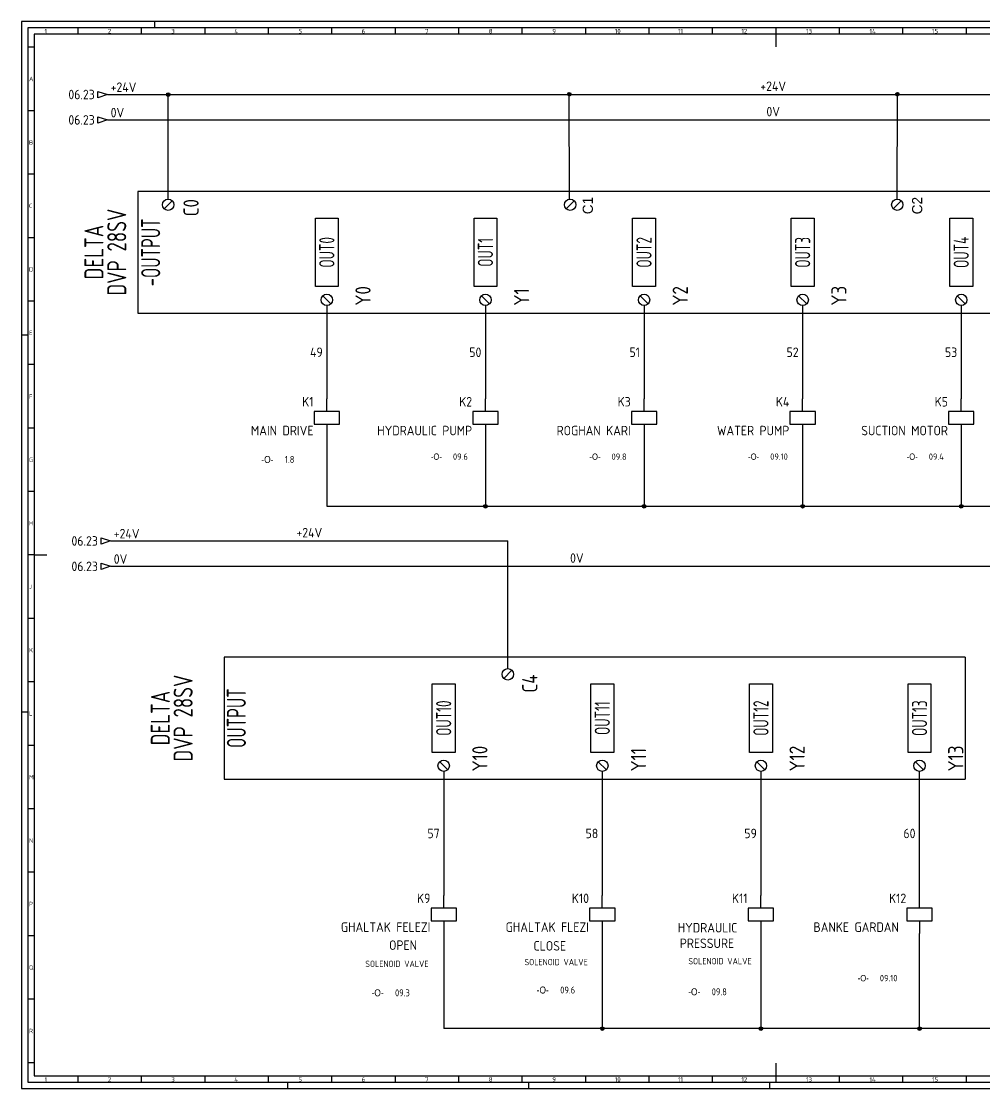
# Model space of a CAD drawing. Header units: millimetres. Extents: x 0 to 1189, y 5 to 846.
# Drawn here: x 0 to 759, y 5 to 846 of the extents above; entities that cross this region are included whole.
import ezdxf
from ezdxf.enums import TextEntityAlignment as Align

# ---------------------------------------------------------------- set-up
doc = ezdxf.new("R2010")
doc.units = ezdxf.units.MM
doc.header["$LTSCALE"] = 12
for name, color, linetype in [('035', 5, 'Continuous'), ('07', 7, 'Continuous'), ('DESC', 1, 'Continuous'), ('MISC', 2, 'Continuous'), ('RED_2.5mm^2', 1, 'Continuous'), ('SYMS', 7, 'Continuous'), ('TAGS', 51, 'Continuous'), ('TERMS', 4, 'Continuous'), ('WIRENO', 70, 'Continuous'), ('WIREREF_DEST', 61, 'Continuous'), ('XREF', 7, 'Continuous')]:
    doc.layers.add(name, color=color, linetype=linetype)
doc.styles.add('ISO Proportional', font='isocp.shx')
doc.styles.add('WD_IEC', font='ISOCP2.shx', dxfattribs={"width": 0.9, "height": 4})

# ---------------------------------------------------------------- blocks, each defined once
blk = doc.blocks.new('IEC_border_a0')
at = {"layer": '035', "color": 0}
for p, q in [((0, 841), (0, 0)), ((1189, 841), (0, 841)), ((44.5, 836), (44.5, 831)), ((94.5, 836), (94.5, 831)), ((105, 841), (105, 836)), ((144.5, 836), (144.5, 831)), ((194.5, 836), (194.5, 831)), ((244.5, 836), (244.5, 831)), ((294.5, 836), (294.5, 831)), ((344.5, 836), (344.5, 831)), ((394.5, 836), (394.5, 831)), ((444.5, 836), (444.5, 831)), ((494.5, 836), (494.5, 831)), ((544.5, 836), (544.5, 831)), ((594.5, 836), (594.5, 831)), ((644.5, 836), (644.5, 831)), ((694.5, 836), (694.5, 831)), ((744.5, 836), (744.5, 831)), ((9.98, 820.54), (5, 820.54)), ((9.98, 770.54), (5, 770.54)), ((9.98, 720.54), (5, 720.54)), ((9.98, 670.54), (5, 670.54)), ((9.98, 620.54), (5, 620.54)), ((0, 594), (5, 594)), ((10, 570.5), (5.02, 570.5)), ((10, 520.5), (5, 520.5)), ((10, 470.5), (5.02, 470.5)), ((10, 420.5), (5.02, 420.5)), ((10, 370.5), (5.02, 370.5)), ((10, 320.5), (5.02, 320.5)), ((0, 297), (5, 297)), ((10.02, 270.46), (5.03, 270.46)), ((10.02, 220.46), (5.03, 220.46)), ((10.02, 170.46), (5.03, 170.46)), ((10.02, 120.46), (5.03, 120.46)), ((10.02, 70.46), (5.03, 70.46)), ((10.03, 20.42), (5.05, 20.42)), ((44.5, 10), (44.5, 5)), ((94.5, 10), (94.5, 5)), ((144.5, 10), (144.5, 5)), ((194.5, 10), (194.5, 5)), ((244.5, 10), (244.5, 5)), ((294.5, 10), (294.5, 5)), ((344.5, 10), (344.5, 5)), ((394.5, 10), (394.5, 5)), ((444.5, 10), (444.5, 5)), ((494.5, 10), (494.5, 5)), ((544.5, 10), (544.5, 5)), ((594.5, 10), (594.5, 5)), ((644.5, 10), (644.5, 5)), ((694.5, 10), (694.5, 5)), ((744.5, 10), (744.5, 5)), ((744.5, 10), (744.5, 5)), ((0, 0), (1189, 0)), ((210, 0), (210, 5)), ((400, 0), (400, 5)), ((590, 0), (590, 5))]:
    blk.add_line(p, q, dxfattribs=at)
blk.add_lwpolyline([(10, 10), (1179, 10), (1179, 831), (10, 831)], close=True, dxfattribs=at)
at = {"layer": '07', "color": 0}
for p, q in [((594.5, 831), (594.5, 821)), ((10, 420.5), (20, 420.5)), ((594.5, 20), (594.5, 10))]:
    blk.add_line(p, q, dxfattribs=at)
blk.add_lwpolyline([(5, 5), (1184, 5), (1184, 836), (5, 836)], close=True, dxfattribs=at)
at = {"layer": '035', "color": 0, "style": 'ISO Proportional'}
for s, p in [('1', (18.31, 831.5)), ('2', (68.23, 831.5)), ('3', (118.18, 831.5)), ('4', (167.88, 831.5)), ('5', (218.34, 831.5)), ('6', (268.19, 831.5)), ('7', (318.17, 831.5)), ('8', (368.42, 831.5)), ('9', (418.46, 831.5)), ('10', (467.72, 831.5)), ('11', (517.49, 831.5)), ('12', (567.49, 831.5)), ('13', (618.42, 831.5)), ('14', (668.46, 831.5)), ('15', (717.72, 831.5)), ('A', (6, 793.79)), ('B', (6, 743.79)), ('C', (6, 693.79)), ('D', (6, 643.79)), ('E', (6.02, 593.75)), ('F', (6.02, 543.75)), ('G', (6.02, 493.75)), ('H', (6.02, 443.75)), ('J', (6.02, 393.75)), ('K', (6.02, 343.75)), ('L', (6.03, 293.72)), ('M', (6.03, 243.72)), ('N', (6.03, 193.72)), ('P', (6.03, 143.72)), ('Q', (6.03, 93.72)), ('R', (6.05, 43.68)), ('1', (18.31, 5.5)), ('2', (68.23, 5.5)), ('3', (118.18, 5.5)), ('4', (167.88, 5.5)), ('5', (218.34, 5.5)), ('6', (268.19, 5.5)), ('7', (318.17, 5.5)), ('8', (368.42, 5.5)), ('9', (418.46, 5.5)), ('10', (467.72, 5.5)), ('11', (517.49, 5.5)), ('12', (567.49, 5.5)), ('13', (618.42, 5.5)), ('14', (668.46, 5.5)), ('15', (717.72, 5.5))]:
    blk.add_text(s, height=3.5, dxfattribs=at).set_placement(p)
blk = doc.blocks.new('HA1D3')
blk.add_lwpolyline([(0, 0), (-3.75, -1.25), (-3.75, 1.25)], close=True)
at = {"style": 'WD_IEC'}
blk.add_attdef('XREF', text='', height=2.5, dxfattribs=at).set_placement((-5, 0), align=Align.MIDDLE_RIGHT)
at = {"style": 'WD_IEC', "flags": 1}
blk.add_attdef('SIGCODE', text='', height=1, dxfattribs=at).set_placement((-2.5, 1.8), align=Align.RIGHT)
at = {"style": 'WD_IEC'}
for tag, p, height, flags in [('X1TERM01', (0, 0), 0.32, 1), ('WIRENO', (1.25, 1), 2.5, 8)]:
    blk.add_attdef(tag, p, '', height=height, dxfattribs=dict(at, flags=flags))
blk.add_attdef('DESC1', text='', height=2.5, dxfattribs=at).set_placement((1.25, -1), align=Align.TOP_LEFT)
blk = doc.blocks.new('WD_WNH')
at = {"linetype": 'Continuous', "style": 'WD_IEC', "width": 0.8}
blk.add_attdef('WIRENO', text='', height=2.5, dxfattribs=at).set_placement((0, 0.75), align=Align.CENTER)
at = {"style": 'WD_IEC', "flags": 1}
for tag, p in [('W08USER', (0, 0.375)), ('W04USER', (0, 0.875)), ('W05USER', (0, 0.75)), ('W09USER', (0, 0.25)), ('W03USER', (0, 1)), ('W06USER', (0, 0.625)), ('W07USER', (0, 0.5)), ('W02USER', (0, 1.125)), ('W01USER', (0, 1.25)), ('W10USER', (0, 0.125))]:
    blk.add_attdef(tag, text='', height=0.08, dxfattribs=at).set_placement(p, align=Align.CENTER)
blk = doc.blocks.new('PLCIO_158D')
blk.add_line((1036, 48), (1036, -48))
at = {"layer": 'SYMS'}
for p, q in [((-23.85, 48), (-23.85, -48)), ((1036, 48), (-23.85, 48)), ((-3.18, 34.32), (3.18, 40.68)), ((313.6, 34.32), (319.97, 40.68)), ((571.39, 34.32), (577.75, 40.68)), ((818.55, 34.32), (824.91, 40.68)), ((116, -27), (116, 27)), ((116, 27), (134, 27)), ((134, 27), (134, -27)), ((241, -27), (241, 27)), ((241, 27), (259, 27)), ((259, 27), (259, -27)), ((366, -27), (366, 27)), ((366, 27), (384, 27)), ((384, 27), (384, -27)), ((491, -27), (491, 27)), ((491, 27), (509, 27)), ((509, 27), (509, -27)), ((616, -27), (616, 27)), ((616, 27), (634, 27)), ((634, 27), (634, -27)), ((741, -27), (741, 27)), ((741, 27), (759, 27)), ((759, 27), (759, -27)), ((866, -27), (866, 27)), ((866, 27), (884, 27)), ((884, 27), (884, -27)), ((991, -27), (991, 27)), ((991, 27), (1009, 27)), ((1009, 27), (1009, -27)), ((134, -27), (116, -27)), ((259, -27), (241, -27)), ((384, -27), (366, -27)), ((509, -27), (491, -27)), ((634, -27), (616, -27)), ((759, -27), (741, -27)), ((884, -27), (866, -27)), ((1009, -27), (991, -27)), ((121.82, -34.32), (128.18, -40.68)), ((246.82, -34.32), (253.18, -40.68)), ((371.82, -34.32), (378.18, -40.68)), ((496.82, -34.32), (503.18, -40.68)), ((621.82, -34.32), (628.18, -40.68)), ((746.82, -34.32), (753.18, -40.68)), ((871.82, -34.32), (878.18, -40.68)), ((996.82, -34.32), (1003.18, -40.68)), ((-23.85, -48), (1036, -48))]:
    blk.add_line(p, q, dxfattribs=at)
for centre in [(0, 37.5), (316.79, 37.5), (574.57, 37.5), (821.73, 37.5), (125, -37.5), (250, -37.5), (375, -37.5), (500, -37.5), (625, -37.5), (750, -37.5), (875, -37.5), (1000, -37.5)]:
    blk.add_circle(centre, 4.5, dxfattribs=at)
at = {"char_height": 8, "attachment_point": 1, "rotation": 90}
for s, insert in [('C1', (326.68, 30.02)), ('C2', (586.24, 29.95)), ('C3', (832.83, 30.35))]:
    blk.add_mtext_dynamic_manual_height_columns(s, width=13.1778, gutter_width=35, heights=[0], dxfattribs=dict(at, insert=insert))
at = {"layer": 'SYMS', "style": 'WD_IEC', "width": 0.9}
for tag, p in [('TERMDESC01', (6, 60)), ('TERM02', (147.5, -42)), ('TERM03', (272.5, -42)), ('TERM04', (397.5, -42)), ('TERM05', (522.5, -42)), ('TERM06', (647.5, -42)), ('TERM07', (772.5, -42)), ('TERM08', (897.5, -42)), ('TERM09', (1022.5, -42))]:
    blk.add_attdef(tag, text='', height=12, rotation=90, dxfattribs=at).set_placement(p, align=Align.TOP_LEFT)
for tag, p in [('DESCA02', (116, 66)), ('DESCB02', (134, 66)), ('DESCC02', (152, 66)), ('DESCD02', (170, 66)), ('DESCE02', (188, 66)), ('DESCA03', (241, 66)), ('DESCB03', (259, 66)), ('DESCC03', (277, 66)), ('DESCD03', (295, 66)), ('DESCE03', (313, 66)), ('DESCA04', (366, 66)), ('DESCB04', (384, 66)), ('DESCC04', (402, 66)), ('DESCD04', (420, 66)), ('DESCE04', (438, 66)), ('DESCA05', (491, 66)), ('DESCB05', (509, 66)), ('DESCC05', (527, 66)), ('DESCD05', (545, 66)), ('DESCE05', (563, 66)), ('DESCA06', (616, 66)), ('DESCB06', (634, 66)), ('DESCC06', (652, 66)), ('DESCD06', (670, 66)), ('DESCE06', (688, 66)), ('DESCA07', (741, 66)), ('DESCB07', (759, 66)), ('DESCC07', (777, 66)), ('DESCD07', (795, 66)), ('DESCE07', (813, 66)), ('DESCA08', (866, 66)), ('DESCB08', (884, 66)), ('DESCC08', (902, 66)), ('DESCD08', (920, 66)), ('DESCE08', (938, 66)), ('DESCA09', (991, 66)), ('DESCB09', (1009, 66)), ('DESCC09', (1027, 66)), ('DESCD09', (1045, 66)), ('DESCE09', (1063, 66))]:
    blk.add_attdef(tag, p, '', height=15, rotation=90, dxfattribs=at)
at = {"layer": 'SYMS', "style": 'WD_IEC', "width": 0.9, "flags": 1}
for tag, p in [('X2TERM01', (0, 42)), ('X2TERM01', (316.79, 42)), ('X2TERM01', (574.57, 42)), ('X2TERM01', (821.73, 42)), ('X8TERM02', (125, -42)), ('X8TERM03', (250, -42)), ('X8TERM04', (375, -42)), ('X8TERM05', (500, -42)), ('X8TERM06', (625, -42)), ('X8TERM07', (750, -42)), ('X8TERM08', (875, -42)), ('X8TERM09', (1000, -42))]:
    blk.add_attdef(tag, text='', height=1.92, rotation=90, dxfattribs=at).set_placement(p, align=Align.RIGHT)
at = {"layer": 'SYMS', "style": 'WD_IEC', "width": 0.9}
for tag, p in [('TERM01', (12, 42)), ('TERMDESC02', (131, -60)), ('TERMDESC03', (256, -60)), ('TERMDESC04', (381, -60)), ('TERMDESC05', (506, -60)), ('TERMDESC06', (631, -60)), ('TERMDESC07', (756, -60)), ('TERMDESC08', (881, -60)), ('TERMDESC09', (1006, -60))]:
    blk.add_attdef(tag, text='', height=12, rotation=90, dxfattribs=at).set_placement(p, align=Align.TOP_RIGHT)
at = {"layer": 'SYMS', "style": 'WD_IEC'}
for tag, width, p in [('LINE1', 0.9, (-87, 0)), ('LINE2', 0.9, (-69, 0)), ('DESC', 0.9, (-50.84, 0)), ('INST', 0.8, (-159, 0)), ('LOC', 0.8, (-141, 0)), ('MFG', 0.8, (-123, 0)), ('CAT', 0.8, (-105, 0)), ('TAG', 0.7, (-30.87, 0))]:
    blk.add_attdef(tag, text='', height=15, rotation=90, dxfattribs=dict(at, width=width)).set_placement(p, align=Align.CENTER)
at = {"layer": 'SYMS', "style": 'WD_IEC', "width": 0.7}
for tag, p in [('TAGA02', (125, 0)), ('TAGA03', (250, 0)), ('TAGA04', (375, 0)), ('TAGA05', (500, 0)), ('TAGA06', (625, 0)), ('TAGA07', (750, 0)), ('TAGA08', (875, 0)), ('TAGA09', (1000, 0))]:
    blk.add_attdef(tag, text='', height=12, rotation=90, dxfattribs=at).set_placement(p, align=Align.MIDDLE_CENTER)
at = {"layer": 'SYMS', "linetype": 'Continuous', "style": 'WD_IEC', "width": 0.9, "flags": 9}
blk.add_attdef('ASSYCODE', text='', height=1.92, rotation=90, dxfattribs=at).set_placement((-102.85, -22.08), align=Align.CENTER)
blk = doc.blocks.new('WDDOT')
for radius in [0.72, 0.449, 0.223]:
    blk.add_circle((0, 0), radius)
blk = doc.blocks.new('VCR1')
for p, q in [((0, 2.5), (0, 7.5)), ((0, -2.5), (0, -7.5))]:
    blk.add_line(p, q)
blk.add_lwpolyline([(-5, 2.5), (-5, -2.5), (5, -2.5), (5, 2.5)], close=True)
at = {"style": 'WD_IEC'}
for tag, p in [('INST', (-5.25, 11.5)), ('LOC', (-5.25, 8)), ('TAG1', (-5.25, 4.5)), ('DESC2', (-5.25, -10.35)), ('DESC1', (-5.25, -6.85)), ('DESC3', (-5.25, -13.85))]:
    blk.add_attdef(tag, text='', height=2.5, dxfattribs=at).set_placement(p, align=Align.RIGHT)
blk.add_attdef('TERM01', text='', height=2, rotation=90, dxfattribs=at).set_placement((-1, 7.5), align=Align.RIGHT)
at = {"style": 'WD_IEC', "flags": 1}
for tag, p, height in [('X2TERM01', (0, 7.5), 0.32), ('X4LINK', (-5, 0), 0.32), ('X1LINK', (5, 0), 0.32), ('ASSYCODE', (1, -4), 1), ('X8TERM02', (0, -7.5), 0.32), ('FAMILY', (1, -5.5), 1), ('CATDESC', (1, -7), 1)]:
    blk.add_attdef(tag, p, '', height=height, dxfattribs=at)
at = {"style": 'WD_IEC', "flags": 9}
for tag, p in [('MFG', (-6, 1)), ('CAT', (-6, -1.5))]:
    blk.add_attdef(tag, text='', height=1.5, dxfattribs=at).set_placement(p, align=Align.RIGHT)
at = {"style": 'WD_IEC'}
blk.add_attdef('TERM02', (-1, -7.5), '', height=2, rotation=90, dxfattribs=at)
at = {"lineweight": 9, "style": 'WD_IEC'}
for tag, p in [('NO', (-5.5, -16.5)), ('NC', (-5.5, -20))]:
    blk.add_attdef(tag, text='', height=2.5, dxfattribs=at).set_placement(p, align=Align.TOP_RIGHT)
for tag, p in [('XREFNO', (-4, -16.5)), ('XREFNC', (-4, -20))]:
    blk.add_attdef(tag, text='', height=2.5, dxfattribs=at).set_placement(p, align=Align.TOP_LEFT)
blk = doc.blocks.new('PLCIO_119B')
at = {"color": 0}
blk.add_line((536, 48), (536, -48), dxfattribs=at)
at = {"layer": 'SYMS', "color": 0}
for p, q in [((-48, 48), (-48, -48)), ((536, 48), (-48, 48)), ((-48, -48), (536, -48))]:
    blk.add_line(p, q, dxfattribs=at)
at = {"layer": 'SYMS'}
for p, q in [((172.37, 31.35), (178.73, 37.71)), ((116, -27), (116, 27)), ((116, 27), (134, 27)), ((134, 27), (134, -27)), ((241, -27), (241, 27)), ((241, 27), (259, 27)), ((259, 27), (259, -27)), ((366, -27), (366, 27)), ((366, 27), (384, 27)), ((384, 27), (384, -27)), ((491, -27), (491, 27)), ((491, 27), (509, 27)), ((509, 27), (509, -27)), ((134, -27), (116, -27)), ((259, -27), (241, -27)), ((384, -27), (366, -27)), ((509, -27), (491, -27)), ((121.82, -34.32), (128.18, -40.68)), ((246.82, -34.32), (253.18, -40.68)), ((371.82, -34.32), (378.18, -40.68)), ((496.82, -34.32), (503.18, -40.68))]:
    blk.add_line(p, q, dxfattribs=at)
for centre in [(175.55, 34.53), (125, -37.5), (250, -37.5), (375, -37.5), (500, -37.5)]:
    blk.add_circle(centre, 4.5, dxfattribs=at)
at = {"layer": 'SYMS', "style": 'WD_IEC', "width": 0.9}
for tag, p in [('DESCA02', (116, 66)), ('DESCB02', (134, 66)), ('DESCC02', (152, 66)), ('DESCD02', (170, 66)), ('DESCE02', (188, 66)), ('DESCA03', (241, 66)), ('DESCB03', (259, 66)), ('DESCC03', (277, 66)), ('DESCD03', (295, 66)), ('DESCE03', (313, 66)), ('DESCA04', (366, 66)), ('DESCB04', (384, 66)), ('DESCC04', (402, 66)), ('DESCD04', (420, 66)), ('DESCE04', (438, 66)), ('DESCA05', (491, 66)), ('DESCB05', (509, 66)), ('DESCC05', (527, 66)), ('DESCD05', (545, 66)), ('DESCE05', (563, 66))]:
    blk.add_attdef(tag, p, '', height=15, rotation=90, dxfattribs=at)
for tag, p in [('TERMDESC01', (181.55, 57.03)), ('TERM02', (147.5, -42)), ('TERM03', (272.5, -42)), ('TERM04', (397.5, -42)), ('TERM05', (522.5, -42))]:
    blk.add_attdef(tag, text='', height=12, rotation=90, dxfattribs=at).set_placement(p, align=Align.TOP_LEFT)
at = {"layer": 'SYMS', "style": 'WD_IEC', "width": 0.9, "flags": 1}
for tag, p in [('X2TERM01', (175.55, 39.03)), ('X8TERM02', (125, -42)), ('X8TERM03', (250, -42)), ('X8TERM04', (375, -42)), ('X8TERM05', (500, -42))]:
    blk.add_attdef(tag, text='', height=1.92, rotation=90, dxfattribs=at).set_placement(p, align=Align.RIGHT)
at = {"layer": 'SYMS', "style": 'WD_IEC', "width": 0.9}
for tag, p in [('TERM01', (187.55, 39.03)), ('TERMDESC02', (131, -60)), ('TERMDESC03', (256, -60)), ('TERMDESC04', (381, -60)), ('TERMDESC05', (506, -60))]:
    blk.add_attdef(tag, text='', height=12, rotation=90, dxfattribs=at).set_placement(p, align=Align.TOP_RIGHT)
at = {"layer": 'SYMS', "style": 'WD_IEC'}
for tag, width, p in [('LINE1', 0.9, (-87, 0)), ('LINE2', 0.9, (-69, 0)), ('DESC', 0.9, (-50.84, 0)), ('INST', 0.8, (-159, 0)), ('LOC', 0.8, (-141, 0)), ('MFG', 0.8, (-123, 0)), ('CAT', 0.8, (-105, 0)), ('TAG', 0.7, (-30.87, 0))]:
    blk.add_attdef(tag, text='', height=15, rotation=90, dxfattribs=dict(at, width=width)).set_placement(p, align=Align.CENTER)
at = {"layer": 'SYMS', "style": 'WD_IEC', "width": 0.7}
for tag, p in [('TAGA02', (125, 0)), ('TAGA03', (250, 0)), ('TAGA04', (375, 0)), ('TAGA05', (500, 0))]:
    blk.add_attdef(tag, text='', height=12, rotation=90, dxfattribs=at).set_placement(p, align=Align.MIDDLE_CENTER)
at = {"layer": 'SYMS', "linetype": 'Continuous', "style": 'WD_IEC', "width": 0.9, "flags": 9}
blk.add_attdef('ASSYCODE', text='', height=1.92, rotation=90, dxfattribs=at).set_placement((-102.85, -22.08), align=Align.CENTER)
blk = doc.blocks.new('WD_WNV')
at = {"linetype": 'Continuous', "style": 'WD_IEC', "width": 0.8}
blk.add_attdef('WIRENO', text='', height=2.5, dxfattribs=at).set_placement((-1.6, 0), align=Align.MIDDLE_RIGHT)
at = {"style": 'WD_IEC', "flags": 1}
for tag, p in [('W08USER', (-1, 0.375)), ('W04USER', (-1, 0.875)), ('W05USER', (-1, 0.75)), ('W09USER', (-1, 0.25)), ('W03USER', (-1, 1)), ('W06USER', (-1, 0.625)), ('W07USER', (-1, 0.5)), ('W02USER', (-1, 1.125)), ('W01USER', (-1, 1.25)), ('W10USER', (-1, 0.125))]:
    blk.add_attdef(tag, text='', height=0.08, dxfattribs=at).set_placement(p, align=Align.CENTER)

msp = doc.modelspace()

# ---------------------------------------------------------------- linework, layer by layer
at = {"color": 0}
for p, q in [((432.09, 705.91), (431.86, 788.47)), ((690.34, 705.94), (690.37, 788.46))]:
    msp.add_line(p, q, dxfattribs=at)
at = {"layer": 'RED_2.5mm^2', "color": 0}
for p, q in [((67.88, 788.29), (1116.93, 788.29)), ((67.88, 768.29), (1116.93, 768.29)), ((240.75, 621.94), (240.75, 548.44)), ((365.75, 621.94), (365.75, 548.44)), ((490.75, 621.94), (490.75, 548.44)), ((615.75, 621.94), (615.75, 548.44)), ((740.75, 621.94), (740.75, 548.44)), ((240.75, 518.44), (240.75, 463.8)), ((365.75, 518.44), (365.75, 463.8)), ((490.75, 518.44), (490.75, 463.8)), ((615.75, 518.44), (615.75, 463.8)), ((740.75, 518.44), (740.75, 463.8)), ((240.75, 463.8), (1115.75, 463.8)), ((70.32, 436.51), (383.41, 436.51)), ((383.41, 335.92), (383.41, 436.51)), ((70.32, 416.51), (805.05, 416.51)), ((332.86, 254.89), (332.86, 157.16)), ((457.86, 254.89), (457.86, 157.16)), ((582.86, 254.89), (582.86, 157.16)), ((707.86, 157.16), (707.86, 254.89)), ((332.86, 127.16), (332.86, 52.23)), ((457.86, 127.16), (457.86, 52.23)), ((582.86, 127.16), (582.86, 52.23)), ((707.86, 52.23), (707.86, 127.16))]:
    msp.add_line(p, q, dxfattribs=at)
at = {"layer": 'RED_2.5mm^2'}
for p, q in [((115.75, 705.94), (115.75, 788.29)), ((805.05, 52.23), (332.86, 52.23))]:
    msp.add_line(p, q, dxfattribs=at)

# ---------------------------------------------------------------- block references
msp.add_blockref('IEC_border_a0', (0, 4.94))
at = {"layer": 'SYMS', "color": 0}
ref = msp.add_blockref('HA1D3', (67.88, 788.29), dxfattribs=dict(at, xscale=2, yscale=2, zscale=2))
ref.add_attrib('XREF', '06.23', dxfattribs={"layer": 'XREF', "height": 7.5, "style": 'WD_IEC'}).set_placement((57.88, 788.29), align=Align.MIDDLE_RIGHT)
ref.add_attrib('WIRENO', '+24V', (70.38, 790.29), dxfattribs={"layer": 'WIREREF_DEST', "height": 7.5, "style": 'WD_IEC', "flags": 8})
at = {"layer": 'SYMS', "xscale": 2, "yscale": 2, "zscale": 2}
for p in [(115.75, 788.29), (457.86, 52.23), (582.86, 52.23), (707.86, 52.23)]:
    msp.add_blockref('WDDOT', p, dxfattribs=at)
at = {"layer": 'SYMS', "color": 0, "xscale": 2, "yscale": 2, "zscale": 2}
for p in [(431.86, 788.47), (690.37, 788.46), (365.75, 463.8), (490.75, 463.8), (615.75, 463.8), (740.75, 463.8)]:
    msp.add_blockref('WDDOT', p, dxfattribs=at)
at = {"layer": 'SYMS', "color": 0}
ref = msp.add_blockref('HA1D3', (67.88, 768.29), dxfattribs=dict(at, xscale=2, yscale=2, zscale=2))
ref.add_attrib('XREF', '06.23', dxfattribs={"layer": 'XREF', "height": 7.5, "style": 'WD_IEC'}).set_placement((57.88, 768.29), align=Align.MIDDLE_RIGHT)
ref.add_attrib('WIRENO', '0V', (70.38, 770.29), dxfattribs={"layer": 'WIREREF_DEST', "height": 7.5, "style": 'WD_IEC', "flags": 8})
ref = msp.add_blockref('PLCIO_158D', (115.75, 663.94), dxfattribs=at)
ref.add_attrib('TERM01', 'C0', dxfattribs={"layer": 'TERMS', "height": 12, "rotation": 90, "style": 'WD_IEC', "width": 0.9}).set_placement((127.75, 705.94), align=Align.TOP_RIGHT)
ref.add_attrib('TAG', '-OUTPUT', dxfattribs={"layer": 'TAGS', "height": 15, "rotation": 90, "style": 'WD_IEC', "width": 0.7}).set_placement((109.47, 663.94), align=Align.CENTER)
ref.add_attrib('CAT', 'DVP 28SV', dxfattribs={"layer": 'MISC', "height": 15, "rotation": 90, "style": 'WD_IEC', "width": 0.8}).set_placement((82.72, 664.07), align=Align.CENTER)
ref.add_attrib('MFG', 'DELTA', dxfattribs={"layer": 'MISC', "height": 15, "rotation": 90, "style": 'WD_IEC', "width": 0.8}).set_placement((64.72, 664.07), align=Align.CENTER)
ref.add_attrib('TERM02', 'Y0', dxfattribs={"layer": 'TERMS', "height": 12, "rotation": 90, "style": 'WD_IEC', "width": 0.9}).set_placement((263.26, 621.94), align=Align.TOP_LEFT)
ref.add_attrib('TAGA02', 'OUT0', dxfattribs={"layer": 'TAGS', "height": 12, "rotation": 90, "style": 'WD_IEC', "width": 0.7}).set_placement((240.75, 663.94), align=Align.MIDDLE_CENTER)
ref.add_attrib('TERM03', 'Y1', dxfattribs={"layer": 'TERMS', "height": 12, "rotation": 90, "style": 'WD_IEC', "width": 0.9}).set_placement((388.26, 621.94), align=Align.TOP_LEFT)
ref.add_attrib('TAGA03', 'OUT1', dxfattribs={"layer": 'TAGS', "height": 12, "rotation": 90, "style": 'WD_IEC', "width": 0.7}).set_placement((365.75, 663.94), align=Align.MIDDLE_CENTER)
ref.add_attrib('TERM04', 'Y2', dxfattribs={"layer": 'TERMS', "height": 12, "rotation": 90, "style": 'WD_IEC', "width": 0.9}).set_placement((513.26, 621.94), align=Align.TOP_LEFT)
ref.add_attrib('TAGA04', 'OUT2', dxfattribs={"layer": 'TAGS', "height": 12, "rotation": 90, "style": 'WD_IEC', "width": 0.7}).set_placement((490.75, 663.94), align=Align.MIDDLE_CENTER)
ref.add_attrib('TERM05', 'Y3', dxfattribs={"layer": 'TERMS', "height": 12, "rotation": 90, "style": 'WD_IEC', "width": 0.9}).set_placement((638.26, 621.94), align=Align.TOP_LEFT)
ref.add_attrib('TAGA05', 'OUT3', dxfattribs={"layer": 'TAGS', "height": 12, "rotation": 90, "style": 'WD_IEC', "width": 0.7}).set_placement((615.75, 663.94), align=Align.MIDDLE_CENTER)
ref.add_attrib('TERM06', 'Y4', dxfattribs={"layer": 'TERMS', "height": 12, "rotation": 90, "style": 'WD_IEC', "width": 0.9}).set_placement((763.26, 621.94), align=Align.TOP_LEFT)
ref.add_attrib('TAGA06', 'OUT4', dxfattribs={"layer": 'TAGS', "height": 12, "rotation": 90, "style": 'WD_IEC', "width": 0.7}).set_placement((740.75, 663.94), align=Align.MIDDLE_CENTER)
ref.add_attrib('TERM07', 'Y5', dxfattribs={"layer": 'TERMS', "height": 12, "rotation": 90, "style": 'WD_IEC', "width": 0.9}).set_placement((888.26, 621.94), align=Align.TOP_LEFT)
ref.add_attrib('TAGA07', 'OUT5', dxfattribs={"layer": 'TAGS', "height": 12, "rotation": 90, "style": 'WD_IEC', "width": 0.7}).set_placement((865.75, 663.94), align=Align.MIDDLE_CENTER)
ref.add_attrib('TERM08', 'Y6', dxfattribs={"layer": 'TERMS', "height": 12, "rotation": 90, "style": 'WD_IEC', "width": 0.9}).set_placement((1013.26, 621.94), align=Align.TOP_LEFT)
ref.add_attrib('TAGA08', 'OUT6', dxfattribs={"layer": 'TAGS', "height": 12, "rotation": 90, "style": 'WD_IEC', "width": 0.7}).set_placement((990.75, 663.94), align=Align.MIDDLE_CENTER)
ref.add_attrib('TERM09', 'Y7', dxfattribs={"layer": 'TERMS', "height": 12, "rotation": 90, "style": 'WD_IEC', "width": 0.9}).set_placement((1138.26, 621.94), align=Align.TOP_LEFT)
ref.add_attrib('TAGA09', 'OUT7', dxfattribs={"layer": 'TAGS', "height": 12, "rotation": 90, "style": 'WD_IEC', "width": 0.7}).set_placement((1115.75, 663.94), align=Align.MIDDLE_CENTER)
ref = msp.add_blockref('VCR1', (240.75, 533.44), dxfattribs=dict(at, xscale=2, yscale=2, zscale=2))
ref.add_attrib('DESC1', 'MAIN DRIVE', dxfattribs={"layer": 'DESC', "height": 7.5, "style": 'WD_IEC'}).set_placement((230.25, 519.74), align=Align.RIGHT)
ref.add_attrib('TAG1', 'K1', dxfattribs={"layer": 'TAGS', "height": 7.5, "style": 'WD_IEC'}).set_placement((230.25, 542.44), align=Align.RIGHT)
ref = msp.add_blockref('VCR1', (365.75, 533.44), dxfattribs=dict(at, xscale=2, yscale=2, zscale=2))
ref.add_attrib('DESC1', 'HYDRAULIC PUMP', dxfattribs={"layer": 'DESC', "height": 7.5, "style": 'WD_IEC'}).set_placement((355.25, 519.74), align=Align.RIGHT)
ref.add_attrib('TAG1', 'K2', dxfattribs={"layer": 'TAGS', "height": 7.5, "style": 'WD_IEC'}).set_placement((355.25, 542.44), align=Align.RIGHT)
ref = msp.add_blockref('VCR1', (490.75, 533.44), dxfattribs=dict(at, xscale=2, yscale=2, zscale=2))
ref.add_attrib('DESC1', 'ROGHAN KARI', dxfattribs={"layer": 'DESC', "height": 7.5, "style": 'WD_IEC'}).set_placement((480.25, 519.74), align=Align.RIGHT)
ref.add_attrib('TAG1', 'K3', dxfattribs={"layer": 'TAGS', "height": 7.5, "style": 'WD_IEC'}).set_placement((480.25, 542.44), align=Align.RIGHT)
ref = msp.add_blockref('VCR1', (615.75, 533.44), dxfattribs=dict(at, xscale=2, yscale=2, zscale=2))
ref.add_attrib('DESC1', 'WATER PUMP', dxfattribs={"layer": 'DESC', "height": 7.5, "style": 'WD_IEC'}).set_placement((605.25, 519.74), align=Align.RIGHT)
ref.add_attrib('TAG1', 'K4', dxfattribs={"layer": 'TAGS', "height": 7.5, "style": 'WD_IEC'}).set_placement((605.25, 542.44), align=Align.RIGHT)
ref = msp.add_blockref('VCR1', (740.75, 533.44), dxfattribs=dict(at, xscale=2, yscale=2, zscale=2))
ref.add_attrib('DESC1', 'SUCTION MOTOR', dxfattribs={"layer": 'DESC', "height": 7.5, "style": 'WD_IEC'}).set_placement((730.25, 519.74), align=Align.RIGHT)
ref.add_attrib('TAG1', 'K5', dxfattribs={"layer": 'TAGS', "height": 7.5, "style": 'WD_IEC'}).set_placement((730.25, 542.44), align=Align.RIGHT)
at = {"layer": 'SYMS'}
ref = msp.add_blockref('HA1D3', (70.32, 436.51), dxfattribs=dict(at, xscale=2, yscale=2, zscale=2))
ref.add_attrib('XREF', '06.23', dxfattribs={"layer": 'XREF', "height": 7.5, "style": 'WD_IEC'}).set_placement((60.32, 436.51), align=Align.MIDDLE_RIGHT)
ref.add_attrib('WIRENO', '+24V', (72.82, 438.51), dxfattribs={"layer": 'WIREREF_DEST', "height": 7.5, "style": 'WD_IEC', "flags": 8})
ref = msp.add_blockref('HA1D3', (70.32, 416.51), dxfattribs=dict(at, xscale=2, yscale=2, zscale=2))
ref.add_attrib('XREF', '06.23', dxfattribs={"layer": 'XREF', "height": 7.5, "style": 'WD_IEC'}).set_placement((60.32, 416.51), align=Align.MIDDLE_RIGHT)
ref.add_attrib('WIRENO', '0V', (72.82, 418.51), dxfattribs={"layer": 'WIREREF_DEST', "height": 7.5, "style": 'WD_IEC', "flags": 8})
at = {"layer": 'SYMS', "color": 0}
ref = msp.add_blockref('PLCIO_119B', (207.86, 296.89), dxfattribs=at)
ref.add_attrib('TERM01', 'C4', dxfattribs={"layer": 'TERMS', "height": 12, "rotation": 90, "style": 'WD_IEC', "width": 0.9}).set_placement((394.68, 331.27), align=Align.TOP_RIGHT)
ref.add_attrib('TAG', 'OUTPUT', dxfattribs={"layer": 'TAGS', "height": 15, "rotation": 90, "style": 'WD_IEC', "width": 0.7}).set_placement((176.99, 296.89), align=Align.CENTER)
ref.add_attrib('CAT', 'DVP 28SV', dxfattribs={"layer": 'MISC', "height": 15, "rotation": 90, "style": 'WD_IEC', "width": 0.8}).set_placement((135.02, 296.89), align=Align.CENTER)
ref.add_attrib('MFG', 'DELTA', dxfattribs={"layer": 'MISC', "height": 15, "rotation": 90, "style": 'WD_IEC', "width": 0.8}).set_placement((117.02, 296.89), align=Align.CENTER)
ref.add_attrib('TERM02', 'Y10', dxfattribs={"layer": 'TERMS', "height": 12, "rotation": 90, "style": 'WD_IEC', "width": 0.9}).set_placement((355.36, 254.89), align=Align.TOP_LEFT)
ref.add_attrib('TAGA02', 'OUT10', dxfattribs={"layer": 'TAGS', "height": 12, "rotation": 90, "style": 'WD_IEC', "width": 0.7}).set_placement((332.86, 296.89), align=Align.MIDDLE_CENTER)
ref.add_attrib('TERM03', 'Y11', dxfattribs={"layer": 'TERMS', "height": 12, "rotation": 90, "style": 'WD_IEC', "width": 0.9}).set_placement((480.36, 254.89), align=Align.TOP_LEFT)
ref.add_attrib('TAGA03', 'OUT11', dxfattribs={"layer": 'TAGS', "height": 12, "rotation": 90, "style": 'WD_IEC', "width": 0.7}).set_placement((457.86, 296.89), align=Align.MIDDLE_CENTER)
ref.add_attrib('TERM04', 'Y12', dxfattribs={"layer": 'TERMS', "height": 12, "rotation": 90, "style": 'WD_IEC', "width": 0.9}).set_placement((605.36, 254.89), align=Align.TOP_LEFT)
ref.add_attrib('TAGA04', 'OUT12', dxfattribs={"layer": 'TAGS', "height": 12, "rotation": 90, "style": 'WD_IEC', "width": 0.7}).set_placement((582.86, 296.89), align=Align.MIDDLE_CENTER)
ref.add_attrib('TERM05', 'Y13', dxfattribs={"layer": 'TERMS', "height": 12, "rotation": 90, "style": 'WD_IEC', "width": 0.9}).set_placement((730.36, 254.89), align=Align.TOP_LEFT)
ref.add_attrib('TAGA05', 'OUT13', dxfattribs={"layer": 'TAGS', "height": 12, "rotation": 90, "style": 'WD_IEC', "width": 0.7}).set_placement((707.86, 296.89), align=Align.MIDDLE_CENTER)
ref = msp.add_blockref('VCR1', (332.86, 142.16), dxfattribs=dict(at, xscale=2, yscale=2, zscale=2))
ref.add_attrib('DESC3', 'SOLENOID VALVE', dxfattribs={"layer": 'DESC', "height": 5, "style": 'WD_IEC'}).set_placement((320.94, 100.79), align=Align.RIGHT)
ref.add_attrib('DESC2', 'OPEN', dxfattribs={"layer": 'DESC', "height": 7.5, "style": 'WD_IEC'}).set_placement((311.78, 114.26), align=Align.RIGHT)
ref.add_attrib('DESC1', 'GHALTAK FELEZI', dxfattribs={"layer": 'DESC', "height": 7.5, "style": 'WD_IEC'}).set_placement((322.36, 128.46), align=Align.RIGHT)
ref.add_attrib('TAG1', 'K9', dxfattribs={"layer": 'TAGS', "height": 7.5, "style": 'WD_IEC'}).set_placement((322.36, 151.16), align=Align.RIGHT)
ref = msp.add_blockref('VCR1', (457.86, 142.16), dxfattribs=dict(at, xscale=2, yscale=2, zscale=2))
ref.add_attrib('DESC3', 'SOLENOID VALVE', dxfattribs={"layer": 'DESC', "height": 5, "style": 'WD_IEC'}).set_placement((446.41, 102.19), align=Align.RIGHT)
ref.add_attrib('DESC2', 'CLOSE', dxfattribs={"layer": 'DESC', "height": 7.5, "style": 'WD_IEC'}).set_placement((429.29, 113.72), align=Align.RIGHT)
ref.add_attrib('DESC1', 'GHALTAK FLEZI', dxfattribs={"layer": 'DESC', "height": 7.5, "style": 'WD_IEC'}).set_placement((447.36, 128.46), align=Align.RIGHT)
ref.add_attrib('TAG1', 'K10', dxfattribs={"layer": 'TAGS', "height": 7.5, "style": 'WD_IEC'}).set_placement((447.36, 151.16), align=Align.RIGHT)
ref = msp.add_blockref('VCR1', (582.86, 142.16), dxfattribs=dict(at, xscale=2, yscale=2, zscale=2))
ref.add_attrib('DESC3', 'SOLENOID VALVE', dxfattribs={"layer": 'DESC', "height": 5, "style": 'WD_IEC'}).set_placement((575.54, 102.88), align=Align.RIGHT)
ref.add_attrib('DESC2', 'PRESSURE', dxfattribs={"layer": 'DESC', "height": 7.5, "style": 'WD_IEC'}).set_placement((561.75, 115.72), align=Align.RIGHT)
ref.add_attrib('DESC1', 'HYDRAULIC', dxfattribs={"layer": 'DESC', "height": 7.5, "style": 'WD_IEC'}).set_placement((564.29, 128.01), align=Align.RIGHT)
ref.add_attrib('TAG1', 'K11', dxfattribs={"layer": 'TAGS', "height": 7.5, "style": 'WD_IEC'}).set_placement((572.36, 151.16), align=Align.RIGHT)
ref = msp.add_blockref('VCR1', (707.86, 142.16), dxfattribs=dict(at, xscale=2, yscale=2, zscale=2))
ref.add_attrib('DESC1', 'BANKE GARDAN', dxfattribs={"layer": 'DESC', "height": 7.5, "style": 'WD_IEC'}).set_placement((691.53, 128.46), align=Align.RIGHT)
ref.add_attrib('TAG1', 'K12', dxfattribs={"layer": 'TAGS', "height": 7.5, "style": 'WD_IEC'}).set_placement((697.36, 151.16), align=Align.RIGHT)
at = {"layer": 'WIRENO', "color": 0}
ref = msp.add_blockref('WD_WNH', (592.41, 788.29), dxfattribs=dict(at, xscale=2, yscale=2, zscale=2))
ref.add_attrib('WIRENO', '+24V', dxfattribs={"linetype": 'Continuous', "height": 7.5, "style": 'WD_IEC'}).set_placement((592.52, 791.06), align=Align.CENTER)
ref = msp.add_blockref('WD_WNH', (592.41, 768.29), dxfattribs=dict(at, xscale=2, yscale=2, zscale=2))
ref.add_attrib('WIRENO', '0V', dxfattribs={"linetype": 'Continuous', "height": 7.5, "style": 'WD_IEC'}).set_placement((592.52, 771.06), align=Align.CENTER)
at = {"layer": 'WIRENO'}
ref = msp.add_blockref('WD_WNV', (240.75, 585.19), dxfattribs=dict(at, xscale=2, yscale=2, zscale=2))
ref.add_attrib('WIRENO', '49', dxfattribs={"linetype": 'Continuous', "height": 7.5, "style": 'WD_IEC'}).set_placement((237.55, 585.19), align=Align.MIDDLE_RIGHT)
ref = msp.add_blockref('WD_WNV', (365.75, 585.19), dxfattribs=dict(at, xscale=2, yscale=2, zscale=2))
ref.add_attrib('WIRENO', '50', dxfattribs={"linetype": 'Continuous', "height": 7.5, "style": 'WD_IEC'}).set_placement((362.55, 585.19), align=Align.MIDDLE_RIGHT)
ref = msp.add_blockref('WD_WNV', (490.75, 585.19), dxfattribs=dict(at, xscale=2, yscale=2, zscale=2))
ref.add_attrib('WIRENO', '51', dxfattribs={"linetype": 'Continuous', "height": 7.5, "style": 'WD_IEC'}).set_placement((487.55, 585.19), align=Align.MIDDLE_RIGHT)
ref = msp.add_blockref('WD_WNV', (615.75, 585.19), dxfattribs=dict(at, xscale=2, yscale=2, zscale=2))
ref.add_attrib('WIRENO', '52', dxfattribs={"linetype": 'Continuous', "height": 7.5, "style": 'WD_IEC'}).set_placement((612.55, 585.19), align=Align.MIDDLE_RIGHT)
ref = msp.add_blockref('WD_WNV', (740.75, 585.19), dxfattribs=dict(at, xscale=2, yscale=2, zscale=2))
ref.add_attrib('WIRENO', '53', dxfattribs={"linetype": 'Continuous', "height": 7.5, "style": 'WD_IEC'}).set_placement((737.55, 585.19), align=Align.MIDDLE_RIGHT)
ref = msp.add_blockref('WD_WNH', (226.86, 436.51), dxfattribs=dict(at, xscale=2, yscale=2, zscale=2))
ref.add_attrib('WIRENO', '+24V', dxfattribs={"linetype": 'Continuous', "height": 7.5, "style": 'WD_IEC'}).set_placement((226.97, 439.27), align=Align.CENTER)
ref = msp.add_blockref('WD_WNH', (437.68, 416.51), dxfattribs=dict(at, xscale=2, yscale=2, zscale=2))
ref.add_attrib('WIRENO', '0V', dxfattribs={"linetype": 'Continuous', "height": 7.5, "style": 'WD_IEC'}).set_placement((437.79, 419.27), align=Align.CENTER)
ref = msp.add_blockref('WD_WNV', (332.86, 206.03), dxfattribs=dict(at, xscale=2, yscale=2, zscale=2))
ref.add_attrib('WIRENO', '57', dxfattribs={"linetype": 'Continuous', "height": 7.5, "style": 'WD_IEC'}).set_placement((329.66, 206.03), align=Align.MIDDLE_RIGHT)
ref = msp.add_blockref('WD_WNV', (457.86, 206.03), dxfattribs=dict(at, xscale=2, yscale=2, zscale=2))
ref.add_attrib('WIRENO', '58', dxfattribs={"linetype": 'Continuous', "height": 7.5, "style": 'WD_IEC'}).set_placement((454.66, 206.03), align=Align.MIDDLE_RIGHT)
ref = msp.add_blockref('WD_WNV', (582.86, 206.03), dxfattribs=dict(at, xscale=2, yscale=2, zscale=2))
ref.add_attrib('WIRENO', '59', dxfattribs={"linetype": 'Continuous', "height": 7.5, "style": 'WD_IEC'}).set_placement((579.66, 206.03), align=Align.MIDDLE_RIGHT)
ref = msp.add_blockref('WD_WNV', (707.86, 206.03), dxfattribs=dict(at, xscale=2, yscale=2, zscale=2))
ref.add_attrib('WIRENO', '60', dxfattribs={"linetype": 'Continuous', "height": 7.5, "style": 'WD_IEC'}).set_placement((704.66, 206.03), align=Align.MIDDLE_RIGHT)

# ---------------------------------------------------------------- texts
at = {"layer": 'XREF', "attachment_point": 1, "style": 'WD_IEC'}
for s, insert, char_height in [('{\\Fmonotxt|c0;\\H0.67x;  \\Facaderef|c0;\\H1.49254x;-O-} {\\Fmonotxt|c0;\\H0.67x; } 09.6', (317.53, 505.44), 5), ('{\\Fmonotxt|c0;\\H0.67x;  \\Facaderef|c0;\\H1.49254x;-O-} {\\Fmonotxt|c0;\\H0.67x; } 09.8', (442.53, 505.44), 5), ('{\\Fmonotxt|c0;\\H0.67x;  \\Facaderef|c0;\\H1.49254x;-O-} {\\Fmonotxt|c0;\\H0.67x; } 09.10', (567.53, 505.44), 5), ('{\\Fmonotxt|c0;\\H0.67x;  \\Facaderef|c0;\\H1.49254x;-O-} {\\Fmonotxt|c0;\\H0.67x; } 09.4', (692.53, 505.44), 5), ('{\\Fmonotxt|c0;\\H0.67x;  \\Facaderef|c0;\\H1.49254x;-O-} {\\Fmonotxt|c0;\\H0.67x; } 09.10', (653.94, 94.54), 5), ('{\\Fmonotxt|c0;\\H0.67x;  \\Facaderef|c0;\\H1.49254x;-O-} {\\Fmonotxt|c0;\\H0.67x; } 09.6', (400.38, 85.4), 5.5), ('{\\Fmonotxt|c0;\\H0.67x;  \\Facaderef|c0;\\H1.49254x;-O-} {\\Fmonotxt|c0;\\H0.67x; } 09.3', (270.21, 83.21), 5.5), ('{\\Fmonotxt|c0;\\H0.67x;  \\Facaderef|c0;\\H1.49254x;-O-} {\\Fmonotxt|c0;\\H0.67x; } 09.8', (519.79, 84.01), 5.5)]:
    msp.add_mtext(s, dxfattribs=dict(at, insert=insert, char_height=char_height))
at = {"layer": 'XREF', "color": 0, "insert": (183.42, 503.48), "char_height": 5.5, "attachment_point": 1, "style": 'WD_IEC'}
msp.add_mtext('{\\Fmonotxt.shx|c0;\\H0.67x;  }{\\Facaderef.shx|c0;-O-} {\\Fmonotxt.shx|c0;\\H0.67x; } 1.8', dxfattribs=at)

doc.saveas('drawing.dxf')
